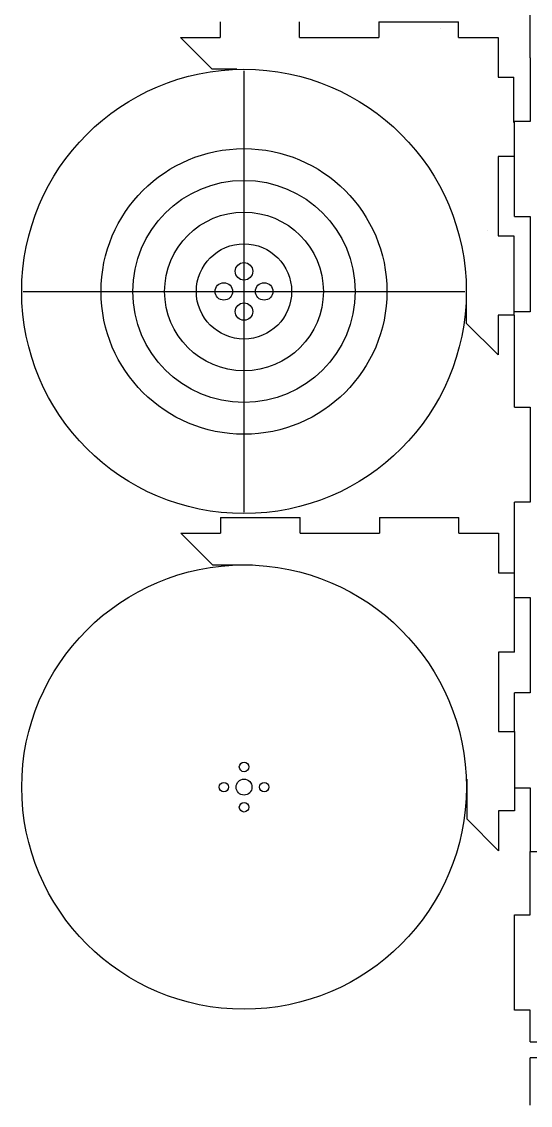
# Model space of a CAD drawing. Extents: x -455 to 382, y -289 to 302.
# Drawn here: x -33.3 to 126.8, y -289 to 52.4 of the extents above; entities that cross this region are included whole.
import ezdxf

# ---------------------------------------------------------------- set-up
doc = ezdxf.new("R2010")
doc.units = 0
doc.header["$MEASUREMENT"] = 0
doc.layers.add('EBENE_2', color=7, linetype='CONTINUOUS')

msp = doc.modelspace()

# ---------------------------------------------------------------- linework, layer by layer
at = {"layer": 'EBENE_2', "color": 1}
for points in [[(126.8177, 40.9998), (126.8177, 40.9998), (126.8177, 70.9983), (126.8177, 70.9983)], [(29.1876, 52.4145), (29.1876, 52.4145), (29.1876, 47.415), (29.1876, 47.415)], [(54.1863, 47.415), (54.1863, 47.415), (54.1863, 52.4145), (54.1863, 52.4145)], [(79.1849, 52.4145), (79.1849, 52.4145), (104.1833, 52.4145), (104.1833, 52.4145)], [(79.1849, 52.4145), (79.1849, 52.4145), (79.1849, 47.415), (79.1849, 47.415)], [(104.1833, 47.415), (104.1833, 47.415), (104.1833, 52.4145), (104.1833, 52.4145)], [(98.5092, 50.404), (98.5092, 50.404), (98.5092, 50.404), (98.5092, 50.404)], [(16.6885, 47.415), (16.6885, 47.415), (29.1876, 47.415), (29.1876, 47.415)], [(26.6879, 37.4156), (26.6879, 37.4156), (16.6885, 47.415), (16.6885, 47.415)], [(54.1863, 47.415), (54.1863, 47.415), (79.1849, 47.415), (79.1849, 47.415)], [(104.1833, 47.415), (104.1833, 47.415), (116.6828, 47.415), (116.6828, 47.415)], [(116.6828, 47.415), (116.6828, 47.415), (116.6828, 34.9155), (116.6828, 34.9155)], [(126.8102, 40.9998), (126.8102, 40.9998), (126.8102, 21.0013), (126.8102, 21.0013)], [(126.816, 40.9998), (126.816, 40.9998), (126.816, 40.9998), (126.816, 40.9998)], [(34.444, 37.4155), (34.444, 37.4155), (26.6879, 37.4155), (26.6879, 37.4155)], [(116.6828, 34.9155), (116.6828, 34.9155), (121.6823, 34.9155), (121.6823, 34.9155)], [(121.6823, 20.6115), (121.6823, 20.6115), (121.6823, 34.9155), (121.6823, 34.9155)], [(121.8103, -8.9972), (121.8103, -8.9972), (121.8103, 21.0013), (121.8103, 21.0013)], [(126.8102, 21.0013), (126.8102, 21.0013), (121.8103, 21.0013), (121.8103, 21.0013)], [(121.6823, 9.9172), (121.6823, 9.9172), (116.6828, 9.9172), (116.6828, 9.9172)], [(116.6828, 9.9172), (116.6828, 9.9172), (116.6828, -15.0815), (116.6828, -15.0815)], [(121.8103, -8.9972), (121.8103, -8.9972), (126.8102, -8.9972), (126.8102, -8.9972)], [(126.8102, -8.9972), (126.8102, -8.9972), (126.8102, -38.9956), (126.8102, -38.9956)], [(113.2723, -13.3373), (113.2723, -13.3373), (113.2723, -13.3373), (113.2723, -13.3373)], [(116.6828, -15.0815), (116.6828, -15.0815), (121.6823, -15.0815), (121.6823, -15.0815)], [(121.6823, -15.0815), (121.6823, -15.0815), (121.6823, -40.0801), (121.6823, -40.0801)], [(106.6834, -34.7638), (106.6834, -34.7638), (106.6834, -42.5799), (106.6834, -42.5799)], [(116.6828, -40.0801), (116.6828, -40.0801), (116.6828, -52.5796), (116.6828, -52.5796)], [(121.6823, -40.0801), (121.6823, -40.0801), (116.6828, -40.0801), (116.6828, -40.0801)], [(126.8102, -38.9956), (126.8102, -38.9956), (121.7064, -38.9956), (121.7064, -38.9956)], [(121.8103, -68.9938), (121.8103, -68.9938), (121.8103, -40.0062), (121.8103, -40.0062)], [(116.6828, -52.5796), (116.6828, -52.5796), (106.6834, -42.5799), (106.6834, -42.5799)], [(121.8103, -68.9938), (121.8103, -68.9938), (126.8102, -68.9938), (126.8102, -68.9938)], [(126.8102, -68.9938), (126.8102, -68.9938), (126.8102, -98.9921), (126.8102, -98.9921)], [(126.8102, -98.9921), (126.8102, -98.9921), (121.8103, -98.9921), (121.8103, -98.9921)], [(121.8103, -128.9905), (121.8103, -128.9905), (121.8103, -98.9921), (121.8103, -98.9921)], [(29.3284, -103.7583), (29.3284, -103.7583), (54.3271, -103.7583), (54.3271, -103.7583)], [(29.3284, -103.7583), (29.3284, -103.7583), (29.3284, -108.7578), (29.3284, -108.7578)], [(54.3271, -108.7578), (54.3271, -108.7578), (54.3271, -103.7583), (54.3271, -103.7583)], [(79.3257, -103.7583), (79.3257, -103.7583), (104.3241, -103.7583), (104.3241, -103.7583)], [(79.3257, -103.7583), (79.3257, -103.7583), (79.3257, -108.7578), (79.3257, -108.7578)], [(104.3241, -108.7578), (104.3241, -108.7578), (104.3241, -103.7583), (104.3241, -103.7583)], [(16.8293, -108.7578), (16.8293, -108.7578), (29.3284, -108.7578), (29.3284, -108.7578)], [(26.8287, -118.7572), (26.8287, -118.7572), (16.8293, -108.7578), (16.8293, -108.7578)], [(54.3271, -108.7578), (54.3271, -108.7578), (79.3257, -108.7578), (79.3257, -108.7578)], [(104.3241, -108.7578), (104.3241, -108.7578), (116.8236, -108.7578), (116.8236, -108.7578)], [(116.8236, -108.7578), (116.8236, -108.7578), (116.8236, -121.2573), (116.8236, -121.2573)], [(39.3278, -118.7572), (39.3278, -118.7572), (26.8287, -118.7572), (26.8287, -118.7572)], [(116.8236, -121.2573), (116.8236, -121.2573), (121.8231, -121.2573), (121.8231, -121.2573)], [(121.8103, -128.9905), (121.8103, -128.9905), (126.8102, -128.9905), (126.8102, -128.9905)], [(121.8231, -146.2556), (121.8231, -146.2556), (121.8231, -128.803), (121.8231, -128.803)], [(126.8102, -128.9905), (126.8102, -128.9905), (126.8102, -158.9888), (126.8102, -158.9888)], [(121.8231, -146.2556), (121.8231, -146.2556), (116.8236, -146.2556), (116.8236, -146.2556)], [(116.8236, -146.2556), (116.8236, -146.2556), (116.8236, -171.2543), (116.8236, -171.2543)], [(121.8103, -171.4605), (121.8103, -171.4605), (121.8103, -158.9888), (121.8103, -158.9888)], [(126.8102, -158.9888), (126.8102, -158.9888), (121.8103, -158.9888), (121.8103, -158.9888)], [(116.8236, -171.2543), (116.8236, -171.2543), (121.8231, -171.2543), (121.8231, -171.2543)], [(121.8231, -171.2543), (121.8231, -171.2543), (121.8231, -196.2529), (121.8231, -196.2529)], [(106.8242, -186.2535), (106.8242, -186.2535), (106.8242, -198.7527), (106.8242, -198.7527)], [(121.8103, -188.987), (121.8103, -188.987), (126.8102, -188.987), (126.8102, -188.987)], [(126.8102, -188.987), (126.8102, -188.987), (126.8102, -208.986), (126.8102, -208.986)], [(116.8236, -196.2529), (116.8236, -196.2529), (116.8236, -208.7524), (116.8236, -208.7524)], [(121.8231, -196.2529), (121.8231, -196.2529), (116.8236, -196.2529), (116.8236, -196.2529)], [(116.8236, -208.7524), (116.8236, -208.7524), (106.8242, -198.7527), (106.8242, -198.7527)], [(126.735, -208.986), (126.735, -208.986), (172.1683, -208.986), (172.1683, -208.986)], [(126.8177, -228.9848), (126.8177, -228.9848), (126.8177, -208.986), (126.8177, -208.986)], [(121.8182, -228.9848), (121.8182, -228.9848), (126.8177, -228.9848), (126.8177, -228.9848)], [(121.8182, -258.9831), (121.8182, -258.9831), (121.8182, -228.9848), (121.8182, -228.9848)], [(126.8177, -258.9831), (126.8177, -258.9831), (121.8182, -258.9831), (121.8182, -258.9831)], [(126.8177, -268.9825), (126.8177, -268.9825), (126.8177, -258.9831), (126.8177, -258.9831)], [(126.8177, -268.9825), (126.8177, -268.9825), (151.8168, -268.9825), (151.8168, -268.9825)], [(151.8168, -273.9822), (151.8168, -273.9822), (126.8177, -273.9822), (126.8177, -273.9822)], [(126.8177, -288.9815), (126.8177, -288.9815), (126.8177, -273.9822), (126.8177, -273.9822)]]:
    msp.add_open_spline(points, degree=3, dxfattribs=at)
for points in [[(106.6751, -32.5665), (106.6751, 6.0913), (75.3368, 37.4297), (36.679, 37.4297), (36.679, 37.4297), (-1.9788, 37.4297), (-33.3171, 6.0913), (-33.3171, -32.5665), (-33.3171, -32.5665), (-33.3171, -71.2242), (-1.9788, -102.5626), (36.679, -102.5626), (36.679, -102.5626), (75.3368, -102.5626), (106.6751, -71.2242), (106.6751, -32.5665), (106.6751, -32.5665), (106.6751, -32.5665), (106.6751, -32.5665), (106.6751, -32.5665), (106.6751, -32.5665), (106.6751, -32.5665), (106.6751, -32.5665), (106.6751, -32.5665)], [(39.4289, -26.2168), (39.4289, -24.6984), (38.1973, -23.4667), (36.679, -23.4667), (36.679, -23.4667), (35.1608, -23.4667), (33.9292, -24.6984), (33.9292, -26.2168), (33.9292, -26.2168), (33.9292, -27.7359), (35.1608, -28.9668), (36.679, -28.9668), (36.679, -28.9668), (38.1973, -28.9668), (39.4289, -27.7359), (39.4289, -26.2168), (39.4289, -26.2168), (39.4289, -26.2168), (39.4289, -26.2168), (39.4289, -26.2168), (39.4289, -26.2168), (39.4289, -26.2168), (39.4289, -26.2168), (39.4289, -26.2168)], [(33.0792, -32.5665), (33.0792, -31.048), (31.8487, -29.8164), (30.3294, -29.8164), (30.3294, -29.8164), (28.8104, -29.8164), (27.5795, -31.048), (27.5795, -32.5665), (27.5795, -32.5665), (27.5795, -34.0856), (28.8104, -35.3165), (30.3294, -35.3165), (30.3294, -35.3165), (31.8487, -35.3165), (33.0792, -34.0856), (33.0792, -32.5665), (33.0792, -32.5665), (33.0792, -32.5665), (33.0792, -32.5665), (33.0792, -32.5665), (33.0792, -32.5665), (33.0792, -32.5665), (33.0792, -32.5665), (33.0792, -32.5665)], [(45.7786, -32.5665), (45.7786, -31.048), (44.548, -29.8164), (43.0287, -29.8164), (43.0287, -29.8164), (41.5097, -29.8164), (40.2785, -31.048), (40.2785, -32.5665), (40.2785, -32.5665), (40.2785, -34.0856), (41.5097, -35.3165), (43.0287, -35.3165), (43.0287, -35.3165), (44.548, -35.3165), (45.7786, -34.0856), (45.7786, -32.5665), (45.7786, -32.5665), (45.7786, -32.5665), (45.7786, -32.5665), (45.7786, -32.5665), (45.7786, -32.5665), (45.7786, -32.5665), (45.7786, -32.5665), (45.7786, -32.5665)], [(39.4289, -38.9161), (39.4289, -37.3977), (38.1973, -36.1661), (36.679, -36.1661), (36.679, -36.1661), (35.1608, -36.1661), (33.9292, -37.3977), (33.9292, -38.9161), (33.9292, -38.9161), (33.9292, -40.4352), (35.1608, -41.6662), (36.679, -41.6662), (36.679, -41.6662), (38.1973, -41.6662), (39.4289, -40.4352), (39.4289, -38.9161), (39.4289, -38.9161), (39.4289, -38.9161), (39.4289, -38.9161), (39.4289, -38.9161), (39.4289, -38.9161), (39.4289, -38.9161), (39.4289, -38.9161), (39.4289, -38.9161)], [(106.6949, -188.7237), (106.6949, -150.0659), (75.3566, -118.7275), (36.6988, -118.7275), (36.6988, -118.7275), (-1.959, -118.7275), (-33.2973, -150.0659), (-33.2973, -188.7237), (-33.2973, -188.7237), (-33.2973, -227.3815), (-1.959, -258.7198), (36.6988, -258.7198), (36.6988, -258.7198), (75.3566, -258.7198), (106.6949, -227.3815), (106.6949, -188.7237), (106.6949, -188.7237), (106.6949, -188.7237), (106.6949, -188.7237), (106.6949, -188.7237), (106.6949, -188.7237), (106.6949, -188.7237), (106.6949, -188.7237), (106.6949, -188.7237)], [(38.1988, -182.374), (38.1988, -181.5458), (37.527, -180.874), (36.6988, -180.874), (36.6988, -180.874), (35.8706, -180.874), (35.1988, -181.5458), (35.1988, -182.374), (35.1988, -182.374), (35.1988, -183.2026), (35.8706, -183.874), (36.6988, -183.874), (36.6988, -183.874), (37.527, -183.874), (38.1988, -183.2026), (38.1988, -182.374), (38.1988, -182.374), (38.1988, -182.374), (38.1988, -182.374), (38.1988, -182.374), (38.1988, -182.374), (38.1988, -182.374), (38.1988, -182.374), (38.1988, -182.374)], [(31.8488, -188.7237), (31.8488, -187.8955), (31.1777, -187.2237), (30.3491, -187.2237), (30.3491, -187.2237), (29.5206, -187.2237), (28.8491, -187.8955), (28.8491, -188.7237), (28.8491, -188.7237), (28.8491, -189.5522), (29.5206, -190.2237), (30.3491, -190.2237), (30.3491, -190.2237), (31.1777, -190.2237), (31.8488, -189.5522), (31.8488, -188.7237), (31.8488, -188.7237), (31.8488, -188.7237), (31.8488, -188.7237), (31.8488, -188.7237), (31.8488, -188.7237), (31.8488, -188.7237), (31.8488, -188.7237), (31.8488, -188.7237)], [(39.1986, -188.7237), (39.1986, -187.3432), (38.0796, -186.2239), (36.6988, -186.2239), (36.6988, -186.2239), (35.318, -186.2239), (34.199, -187.3432), (34.199, -188.7237), (34.199, -188.7237), (34.199, -190.1045), (35.318, -191.2238), (36.6988, -191.2238), (36.6988, -191.2238), (38.0796, -191.2238), (39.1986, -190.1045), (39.1986, -188.7237), (39.1986, -188.7237), (39.1986, -188.7237), (39.1986, -188.7237), (39.1986, -188.7237), (39.1986, -188.7237), (39.1986, -188.7237), (39.1986, -188.7237), (39.1986, -188.7237)], [(44.5481, -188.7237), (44.5481, -187.8955), (43.877, -187.2237), (43.0485, -187.2237), (43.0485, -187.2237), (42.2199, -187.2237), (41.5485, -187.8955), (41.5485, -188.7237), (41.5485, -188.7237), (41.5485, -189.5522), (42.2199, -190.2237), (43.0485, -190.2237), (43.0485, -190.2237), (43.877, -190.2237), (44.5481, -189.5522), (44.5481, -188.7237), (44.5481, -188.7237), (44.5481, -188.7237), (44.5481, -188.7237), (44.5481, -188.7237), (44.5481, -188.7237), (44.5481, -188.7237), (44.5481, -188.7237), (44.5481, -188.7237)], [(38.1988, -195.0733), (38.1988, -194.2451), (37.527, -193.5733), (36.6988, -193.5733), (36.6988, -193.5733), (35.8706, -193.5733), (35.1988, -194.2451), (35.1988, -195.0733), (35.1988, -195.0733), (35.1988, -195.9019), (35.8706, -196.5733), (36.6988, -196.5733), (36.6988, -196.5733), (37.527, -196.5733), (38.1988, -195.9019), (38.1988, -195.0733), (38.1988, -195.0733), (38.1988, -195.0733), (38.1988, -195.0733), (38.1988, -195.0733), (38.1988, -195.0733), (38.1988, -195.0733), (38.1988, -195.0733), (38.1988, -195.0733)]]:
    msp.add_open_spline(points, degree=3, knots=[0, 0, 0, 0, 0.16666667, 0.16666667, 0.16666667, 0.16666667, 0.33333333, 0.33333333, 0.33333333, 0.33333333, 0.5, 0.5, 0.5, 0.5, 0.66666667, 0.66666667, 0.66666667, 0.66666667, 0.83333333, 0.83333333, 0.83333333, 0.83333333, 1, 1, 1, 1], dxfattribs=at)
at = {"layer": 'EBENE_2'}
for points in [[(36.679, 36.934), (36.679, 36.934), (36.679, -102.066), (36.679, -102.066)], [(-32.821, -32.566), (-32.821, -32.566), (106.179, -32.566), (106.179, -32.566)]]:
    msp.add_open_spline(points, degree=3, dxfattribs=at)
for points in [[(81.679, -32.5665), (81.679, -7.7137), (61.5318, 12.4336), (36.679, 12.4336), (36.679, 12.4336), (11.8262, 12.4336), (-8.321, -7.7137), (-8.321, -32.5665), (-8.321, -32.5665), (-8.321, -57.4192), (11.8262, -77.5664), (36.679, -77.5664), (36.679, -77.5664), (61.5318, -77.5664), (81.679, -57.4192), (81.679, -32.5665), (81.679, -32.5665), (81.679, -32.5665), (81.679, -32.5665), (81.679, -32.5665), (81.679, -32.5665), (81.679, -32.5665), (81.679, -32.5665), (81.679, -32.5665)], [(71.679, -32.5665), (71.679, -13.2365), (56.009, 2.4336), (36.679, 2.4336), (36.679, 2.4336), (17.349, 2.4336), (1.679, -13.2365), (1.679, -32.5665), (1.679, -32.5665), (1.679, -51.8964), (17.349, -67.5664), (36.679, -67.5664), (36.679, -67.5664), (56.009, -67.5664), (71.679, -51.8964), (71.679, -32.5665), (71.679, -32.5665), (71.679, -32.5665), (71.679, -32.5665), (71.679, -32.5665), (71.679, -32.5665), (71.679, -32.5665), (71.679, -32.5665), (71.679, -32.5665)], [(61.679, -32.5664), (61.679, -18.7593), (50.4861, -7.5664), (36.679, -7.5664), (36.679, -7.5664), (22.8719, -7.5664), (11.679, -18.7593), (11.679, -32.5664), (11.679, -32.5664), (11.679, -46.3735), (22.8719, -57.5664), (36.679, -57.5664), (36.679, -57.5664), (50.4861, -57.5664), (61.679, -46.3735), (61.679, -32.5664), (61.679, -32.5664), (61.679, -32.5664), (61.679, -32.5664), (61.679, -32.5664), (61.679, -32.5664), (61.679, -32.5664), (61.679, -32.5664), (61.679, -32.5664)], [(51.679, -32.5664), (51.679, -24.2821), (44.9633, -17.5664), (36.679, -17.5664), (36.679, -17.5664), (28.3947, -17.5664), (21.679, -24.2821), (21.679, -32.5664), (21.679, -32.5664), (21.679, -40.8507), (28.3947, -47.5664), (36.679, -47.5664), (36.679, -47.5664), (44.9633, -47.5664), (51.679, -40.8507), (51.679, -32.5664), (51.679, -32.5664), (51.679, -32.5664), (51.679, -32.5664), (51.679, -32.5664), (51.679, -32.5664), (51.679, -32.5664), (51.679, -32.5664), (51.679, -32.5664)]]:
    msp.add_open_spline(points, degree=3, knots=[0, 0, 0, 0, 0.16666667, 0.16666667, 0.16666667, 0.16666667, 0.33333333, 0.33333333, 0.33333333, 0.33333333, 0.5, 0.5, 0.5, 0.5, 0.66666667, 0.66666667, 0.66666667, 0.66666667, 0.83333333, 0.83333333, 0.83333333, 0.83333333, 1, 1, 1, 1], dxfattribs=at)

doc.saveas('drawing.dxf')
